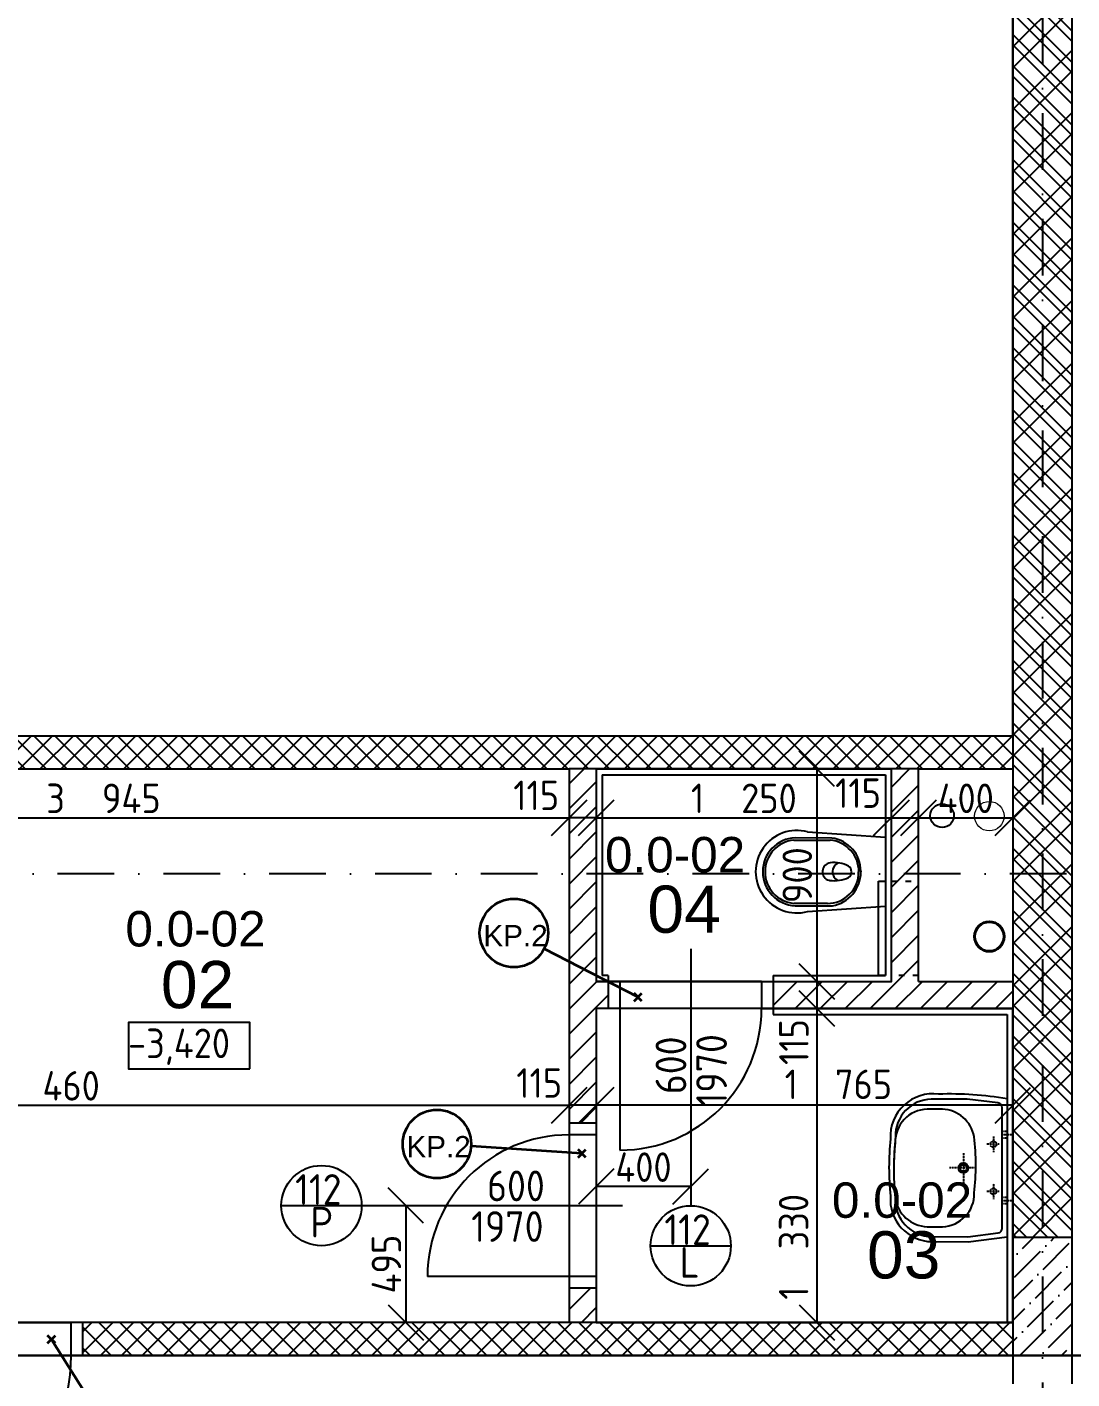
# Model space of a CAD drawing. Extents: x 4511820 to 5180432, y -1526536 to -944957.
# Drawn here: x 5002975 to 5007401, y -1427107 to -1421380 of the extents above; entities that cross this region are included whole.
import ezdxf

# ---------------------------------------------------------------- set-up
doc = ezdxf.new("R2010")
doc.units = 0
doc.header["$MEASUREMENT"] = 0
for name, pattern in [('ACAD_ISO03W100', [30, 12, -18]), ('ACAD_ISO12W100', [22, 12, -3, 0.5, -3, 0.5, -3]), ('BODKOCIARKOVANA_3', [5.6, 3, -1.3, 0, -1.3]), ('DASHED', [0.75, 0.5, -0.25])]:
    doc.linetypes.add(name, pattern=pattern)
doc.layers.get('0').update_dxf_attribs({"linetype": 'CONTINUOUS'})
doc.layers.get('Defpoints').update_dxf_attribs({"color": 61, "linetype": 'CONTINUOUS'})
for name, color, linetype in [('DVERE', 45, 'CONTINUOUS'), ('KÓTY', 4, 'CONTINUOUS'), ('MÚRY', 1, 'CONTINUOUS'), ('osi', 253, 'CONTINUOUS'), ('Plochy', 41, 'CONTINUOUS'), ('POPIS', 7, 'CONTINUOUS'), ('TENKÁ', 7, 'CONTINUOUS'), ('tzb', 153, 'CONTINUOUS'), ('ZARIADOVACIE', 144, 'CONTINUOUS'), ('zz-vetr', 52, 'CONTINUOUS'), ('ŠRAFY', 82, 'CONTINUOUS')]:
    doc.layers.add(name, color=color, linetype=linetype)
for name, color, linetype, lineweight in [('preklady', 74, 'CONTINUOUS', 35), ('zz-kanal-daždová', 136, 'CONTINUOUS', 40), ('zz-kanal-splaskova', 37, 'CONTINUOUS', 18)]:
    doc.layers.add(name, color=color, linetype=linetype, lineweight=lineweight)
doc.styles.add('ARIAL', font='arial.ttf')
doc.styles.add('STYLE1', font='isocp.shx')
doc.dimstyles.new('STANDARD-50', dxfattribs={"dimtxt": 125, "dimasz": 150, "dimexe": 10, "dimexo": 200, "dimgap": 20, "dimtad": 1, "dimdsep": 46, "dimlunit": 6, "dimtxsty": 'STYLE1', "dimblk1": 'OBLIQUE', "dimblk2": 'OBLIQUE', "dimsah": 1, "dimcen": 2.5, "dimse1": 1, "dimse2": 1, "dimadec": 0, "dimazin": 0, "dimtfac": 1, "dimtmove": 1, "dimatfit": 3, "dimldrblk": 'OBLIQUE', "dimfxl": 1, "dimtolj": 1, "dimtzin": 0, "dimarcsym": 0})
pattern_1 = [(45, (584112, 0), (-44.1941738, 44.1941738), []), (135, (584112, 0), (-44.1941738, -44.1941738), [])]
pattern_2 = [(45, (6643972.85, 6607032.53), (-53.0330086, 53.0330086), [])]

# ---------------------------------------------------------------- blocks, each defined once
blk = doc.blocks.new('_OBLIQUE')
at = {"color": 0, "linetype": 'ByBlock'}
blk.add_line((-0.5, -0.5), (0.5, 0.5), dxfattribs=at)
blk = doc.blocks.new('*D13559')
at = {"layer": 'Defpoints', "color": 0}
for p in [(4980571, -1425038), (5007401, -1433058), (4980571, -1434827.7)]:
    blk.add_point(p, dxfattribs=at)
at = {"layer": 'KÓTY', "color": 0, "lineweight": -2}
blk.add_line((5007401, -1434827.7), (4980571, -1434827.7), dxfattribs=at)
at = {"layer": 'KÓTY', "color": 0, "linetype": 'ByBlock', "lineweight": -2, "xscale": 150, "yscale": 150, "zscale": 150, "rotation": 180}
blk.add_blockref('_OBLIQUE', (4980571, -1434827.7), dxfattribs=at)
at = {"layer": 'KÓTY', "color": 0, "linetype": 'ByBlock', "lineweight": -2, "xscale": 150, "yscale": 150, "zscale": 150}
blk.add_blockref('_OBLIQUE', (5007401, -1434827.7), dxfattribs=at)
at = {"layer": 'KÓTY', "color": 0, "insert": (4993986, -1434745.2), "char_height": 125, "attachment_point": 5, "style": 'STYLE1'}
blk.add_mtext('\\A1;26ﾠ830', dxfattribs=at)
blk = doc.blocks.new('*D21851')
at = {"layer": 'Defpoints', "color": 0}
for p in [(5004391.8, -1426373), (5004391.8, -1426868), (5004579.5, -1426868)]:
    blk.add_point(p, dxfattribs=at)
at = {"layer": 'KÓTY', "color": 0, "lineweight": -2}
blk.add_line((5004579.5, -1426373), (5004579.5, -1426868), dxfattribs=at)
at = {"layer": 'KÓTY', "color": 0, "linetype": 'ByBlock', "lineweight": -2, "xscale": 150, "yscale": 150, "zscale": 150}
for p, rotation in [((5004579.5, -1426373), 90), ((5004579.5, -1426868), 270)]:
    blk.add_blockref('_OBLIQUE', p, dxfattribs=dict(at, rotation=rotation))
at = {"layer": 'KÓTY', "color": 0, "insert": (5004497, -1426620.5), "char_height": 125, "attachment_point": 5, "rotation": 90, "style": 'STYLE1'}
blk.add_mtext('\\A1;495', dxfattribs=at)
blk = doc.blocks.new('*D21852')
at = {"layer": 'Defpoints', "color": 0}
for p in [(5005386, -1424523), (5006636, -1424523), (5006636, -1424730)]:
    blk.add_point(p, dxfattribs=at)
at = {"layer": 'KÓTY', "color": 0, "lineweight": -2}
blk.add_line((5005386, -1424730), (5006636, -1424730), dxfattribs=at)
at = {"layer": 'KÓTY', "color": 0, "linetype": 'ByBlock', "lineweight": -2, "xscale": 150, "yscale": 150, "zscale": 150, "rotation": 180}
blk.add_blockref('_OBLIQUE', (5005386, -1424730), dxfattribs=at)
at = {"layer": 'KÓTY', "color": 0, "linetype": 'ByBlock', "lineweight": -2, "xscale": 150, "yscale": 150, "zscale": 150}
blk.add_blockref('_OBLIQUE', (5006636, -1424730), dxfattribs=at)
at = {"layer": 'KÓTY', "color": 0, "insert": (5006011, -1424647.5), "char_height": 125, "attachment_point": 5, "style": 'STYLE1'}
blk.add_mtext('\\A1;1ﾠ250', dxfattribs=at)
blk = doc.blocks.new('*D21853')
at = {"layer": 'Defpoints', "color": 0}
for p in [(5005386, -1426156.5), (5005386, -1426292.5), (5005786, -1426373.5)]:
    blk.add_point(p, dxfattribs=at)
at = {"layer": 'KÓTY', "color": 0, "lineweight": -2}
blk.add_line((5005786, -1426292.5), (5005386, -1426292.5), dxfattribs=at)
at = {"layer": 'KÓTY', "color": 0, "linetype": 'ByBlock', "lineweight": -2, "xscale": 150, "yscale": 150, "zscale": 150, "rotation": 180}
blk.add_blockref('_OBLIQUE', (5005386, -1426292.5), dxfattribs=at)
at = {"layer": 'KÓTY', "color": 0, "linetype": 'ByBlock', "lineweight": -2, "xscale": 150, "yscale": 150, "zscale": 150}
blk.add_blockref('_OBLIQUE', (5005786, -1426292.5), dxfattribs=at)
at = {"layer": 'KÓTY', "color": 0, "insert": (5005586, -1426210), "char_height": 125, "attachment_point": 5, "style": 'STYLE1'}
blk.add_mtext('\\A1;400', dxfattribs=at)
blk = doc.blocks.new('*D21854')
at = {"layer": 'Defpoints', "color": 0}
for p in [(5006636, -1424523), (5006751, -1424523), (5006751, -1424730)]:
    blk.add_point(p, dxfattribs=at)
at = {"layer": 'KÓTY', "color": 0, "lineweight": -2}
blk.add_line((5006636, -1424730), (5006751, -1424730), dxfattribs=at)
at = {"layer": 'KÓTY', "color": 0, "linetype": 'ByBlock', "lineweight": -2, "xscale": 150, "yscale": 150, "zscale": 150, "rotation": 180}
blk.add_blockref('_OBLIQUE', (5006636, -1424730), dxfattribs=at)
at = {"layer": 'KÓTY', "color": 0, "linetype": 'ByBlock', "lineweight": -2, "xscale": 150, "yscale": 150, "zscale": 150}
blk.add_blockref('_OBLIQUE', (5006751, -1424730), dxfattribs=at)
at = {"layer": 'KÓTY', "color": 0, "insert": (5006495, -1424625.5), "char_height": 125, "attachment_point": 5, "style": 'STYLE1'}
blk.add_mtext('\\A1;115', dxfattribs=at)
blk = doc.blocks.new('*D21855')
at = {"layer": 'Defpoints', "color": 0}
for p in [(5006751, -1424523), (5007151, -1424523), (5007151, -1424730)]:
    blk.add_point(p, dxfattribs=at)
at = {"layer": 'KÓTY', "color": 0, "lineweight": -2}
blk.add_line((5006751, -1424730), (5007151, -1424730), dxfattribs=at)
at = {"layer": 'KÓTY', "color": 0, "linetype": 'ByBlock', "lineweight": -2, "xscale": 150, "yscale": 150, "zscale": 150, "rotation": 180}
blk.add_blockref('_OBLIQUE', (5006751, -1424730), dxfattribs=at)
at = {"layer": 'KÓTY', "color": 0, "linetype": 'ByBlock', "lineweight": -2, "xscale": 150, "yscale": 150, "zscale": 150}
blk.add_blockref('_OBLIQUE', (5007151, -1424730), dxfattribs=at)
at = {"layer": 'KÓTY', "color": 0, "insert": (5006951, -1424647.5), "char_height": 125, "attachment_point": 5, "style": 'STYLE1'}
blk.add_mtext('\\A1;400', dxfattribs=at)
blk = doc.blocks.new('*D21856')
at = {"layer": 'Defpoints', "color": 0}
for p in [(5006636, -1424523), (5006320, -1425423), (5006636, -1425423)]:
    blk.add_point(p, dxfattribs=at)
at = {"layer": 'KÓTY', "color": 0, "lineweight": -2}
blk.add_line((5006320, -1424523), (5006320, -1425423), dxfattribs=at)
at = {"layer": 'KÓTY', "color": 0, "linetype": 'ByBlock', "lineweight": -2, "xscale": 150, "yscale": 150, "zscale": 150}
for p, rotation in [((5006320, -1424523), 90), ((5006320, -1425423), 270)]:
    blk.add_blockref('_OBLIQUE', p, dxfattribs=dict(at, rotation=rotation))
at = {"layer": 'KÓTY', "color": 0, "insert": (5006237.5, -1424973), "char_height": 125, "attachment_point": 5, "rotation": 90, "style": 'STYLE1'}
blk.add_mtext('\\A1;900', dxfattribs=at)
blk = doc.blocks.new('*D21857')
at = {"layer": 'Defpoints', "color": 0}
for p in [(5006636, -1425423), (5006320, -1425538), (5006636, -1425538)]:
    blk.add_point(p, dxfattribs=at)
at = {"layer": 'KÓTY', "color": 0, "lineweight": -2}
blk.add_line((5006320, -1425423), (5006320, -1425538), dxfattribs=at)
at = {"layer": 'KÓTY', "color": 0, "linetype": 'ByBlock', "lineweight": -2, "xscale": 150, "yscale": 150, "zscale": 150}
for p, rotation in [((5006320, -1425423), 90), ((5006320, -1425538), 270)]:
    blk.add_blockref('_OBLIQUE', p, dxfattribs=dict(at, rotation=rotation))
at = {"layer": 'KÓTY', "color": 0, "insert": (5006223, -1425680), "char_height": 125, "attachment_point": 5, "rotation": 90, "style": 'STYLE1'}
blk.add_mtext('\\A1;115', dxfattribs=at)
blk = doc.blocks.new('*D21858')
at = {"layer": 'Defpoints', "color": 0}
for p in [(5006320, -1425538), (5006320, -1426868), (5006320, -1426868)]:
    blk.add_point(p, dxfattribs=at)
at = {"layer": 'KÓTY', "color": 0, "lineweight": -2}
blk.add_line((5006320, -1425538), (5006320, -1426868), dxfattribs=at)
at = {"layer": 'KÓTY', "color": 0, "linetype": 'ByBlock', "lineweight": -2, "xscale": 150, "yscale": 150, "zscale": 150}
for p, rotation in [((5006320, -1425538), 90), ((5006320, -1426868), 270)]:
    blk.add_blockref('_OBLIQUE', p, dxfattribs=dict(at, rotation=rotation))
at = {"layer": 'KÓTY', "color": 0, "insert": (5006222, -1426547.5), "char_height": 125, "attachment_point": 5, "rotation": 90, "style": 'STYLE1'}
blk.add_mtext('\\A1;1ﾠ330', dxfattribs=at)
blk = doc.blocks.new('*D21868')
at = {"layer": 'Defpoints', "color": 0}
for p in [(5005271, -1424523), (5005386, -1424523), (5005271, -1424730)]:
    blk.add_point(p, dxfattribs=at)
at = {"layer": 'KÓTY', "color": 0, "lineweight": -2}
blk.add_line((5005386, -1424730), (5005271, -1424730), dxfattribs=at)
at = {"layer": 'KÓTY', "color": 0, "linetype": 'ByBlock', "lineweight": -2, "xscale": 150, "yscale": 150, "zscale": 150, "rotation": 180}
blk.add_blockref('_OBLIQUE', (5005271, -1424730), dxfattribs=at)
at = {"layer": 'KÓTY', "color": 0, "linetype": 'ByBlock', "lineweight": -2, "xscale": 150, "yscale": 150, "zscale": 150}
blk.add_blockref('_OBLIQUE', (5005386, -1424730), dxfattribs=at)
at = {"layer": 'KÓTY', "color": 0, "insert": (5005131.5, -1424635), "char_height": 125, "attachment_point": 5, "style": 'STYLE1'}
blk.add_mtext('\\A1;115', dxfattribs=at)
blk = doc.blocks.new('*D21869')
at = {"layer": 'Defpoints', "color": 0}
for p in [(5001326, -1424523), (5005271, -1424523), (5005271, -1424730)]:
    blk.add_point(p, dxfattribs=at)
at = {"layer": 'KÓTY', "color": 0, "lineweight": -2}
blk.add_line((5001326, -1424730), (5005271, -1424730), dxfattribs=at)
at = {"layer": 'KÓTY', "color": 0, "linetype": 'ByBlock', "lineweight": -2, "xscale": 150, "yscale": 150, "zscale": 150, "rotation": 180}
blk.add_blockref('_OBLIQUE', (5001326, -1424730), dxfattribs=at)
at = {"layer": 'KÓTY', "color": 0, "linetype": 'ByBlock', "lineweight": -2, "xscale": 150, "yscale": 150, "zscale": 150}
blk.add_blockref('_OBLIQUE', (5005271, -1424730), dxfattribs=at)
at = {"layer": 'KÓTY', "color": 0, "insert": (5003298.5, -1424647.5), "char_height": 125, "attachment_point": 5, "style": 'STYLE1'}
blk.add_mtext('\\A1;3ﾠ945', dxfattribs=at)
blk = doc.blocks.new('*D42726')
at = {"layer": 'Defpoints', "color": 0}
for p in [(5000811, -1425393), (5005271, -1425393), (5005271, -1425948)]:
    blk.add_point(p, dxfattribs=at)
at = {"layer": 'KÓTY', "color": 0, "lineweight": -2}
blk.add_line((5000811, -1425948), (5005271, -1425948), dxfattribs=at)
at = {"layer": 'KÓTY', "color": 0, "linetype": 'ByBlock', "lineweight": -2, "xscale": 150, "yscale": 150, "zscale": 150, "rotation": 180}
blk.add_blockref('_OBLIQUE', (5000811, -1425948), dxfattribs=at)
at = {"layer": 'KÓTY', "color": 0, "linetype": 'ByBlock', "lineweight": -2, "xscale": 150, "yscale": 150, "zscale": 150}
blk.add_blockref('_OBLIQUE', (5005271, -1425948), dxfattribs=at)
at = {"layer": 'KÓTY', "color": 0, "insert": (5003041, -1425865.5), "char_height": 125, "attachment_point": 5, "style": 'STYLE1'}
blk.add_mtext('\\A1;4ﾠ460', dxfattribs=at)
blk = doc.blocks.new('*D42727')
at = {"layer": 'Defpoints', "color": 0}
for p in [(5005386, -1425538), (5007151, -1425538), (5005386, -1425948)]:
    blk.add_point(p, dxfattribs=at)
at = {"layer": 'KÓTY', "color": 0, "lineweight": -2}
blk.add_line((5007151, -1425948), (5005386, -1425948), dxfattribs=at)
at = {"layer": 'KÓTY', "color": 0, "linetype": 'ByBlock', "lineweight": -2, "xscale": 150, "yscale": 150, "zscale": 150, "rotation": 180}
blk.add_blockref('_OBLIQUE', (5005386, -1425948), dxfattribs=at)
at = {"layer": 'KÓTY', "color": 0, "linetype": 'ByBlock', "lineweight": -2, "xscale": 150, "yscale": 150, "zscale": 150}
blk.add_blockref('_OBLIQUE', (5007151, -1425948), dxfattribs=at)
at = {"layer": 'KÓTY', "color": 0, "insert": (5006411.5, -1425859), "char_height": 125, "attachment_point": 5, "style": 'STYLE1'}
blk.add_mtext('\\A1;1ﾠ765', dxfattribs=at)
blk = doc.blocks.new('*D42728')
at = {"layer": 'Defpoints', "color": 0}
for p in [(5005271, -1425948), (5005271, -1425948), (5005386, -1425948)]:
    blk.add_point(p, dxfattribs=at)
at = {"layer": 'KÓTY', "color": 0, "lineweight": -2}
blk.add_line((5005386, -1425948), (5005271, -1425948), dxfattribs=at)
at = {"layer": 'KÓTY', "color": 0, "linetype": 'ByBlock', "lineweight": -2, "xscale": 150, "yscale": 150, "zscale": 150, "rotation": 180}
blk.add_blockref('_OBLIQUE', (5005271, -1425948), dxfattribs=at)
at = {"layer": 'KÓTY', "color": 0, "linetype": 'ByBlock', "lineweight": -2, "xscale": 150, "yscale": 150, "zscale": 150}
blk.add_blockref('_OBLIQUE', (5005386, -1425948), dxfattribs=at)
at = {"layer": 'KÓTY', "color": 0, "insert": (5005144.5, -1425853.5), "char_height": 125, "attachment_point": 5, "style": 'STYLE1'}
blk.add_mtext('\\A1;115', dxfattribs=at)

msp = doc.modelspace()

# ---------------------------------------------------------------- hatches: boundary and pattern name
at = {"layer": 'ŠRAFY'}
h = msp.add_hatch(dxfattribs=at)
h.set_pattern_fill('ANSI32', color=256, scale=250, angle=90)
h.set_pattern_definition([(135, (-10432.71, -87677), (-66.2912607, -66.2912607), []), (135, (-10432.71, -87632.81), (-66.2912607, -66.2912607), [])])
h.paths.add_polyline_path([(5007401, -1425308.048), (5007401, -1424523.048), (5007401, -1424383.048), (5007401, -1418508.048), (5007151, -1418508.048), (5007151, -1426508.048), (5007401, -1426508.048), (5007401, -1425423.048)])
h.paths.add_polyline_path([(5006982.951, -1419509), (5007183.049, -1419509), (5007183.049, -1419759), (5006982.951, -1419759)], flags=9)
h = msp.add_hatch(dxfattribs=at)
h.set_pattern_fill('ANSI32', color=256, scale=500)
h.set_pattern_definition([(45, (584112, 0), (-132.5825215, 132.5825215), []), (45, (584200.39, 0), (-132.5825215, 132.5825215), [])])
h.paths.add_polyline_path([(5007151, -1418508.048), (5007151, -1424383.048), (5007151, -1424523.048), (5007151, -1425423.048), (5007151, -1425538.048), (5007151, -1426508.048), (5007401, -1426508.048), (5007401, -1418508.048)])
h = msp.add_hatch(dxfattribs=at)
h.set_pattern_fill('ANSI37', color=256, scale=500)
h.set_pattern_definition(pattern_1)
h.paths.add_polyline_path([(5005386, -1424523.048), (5006636, -1424523.048), (5006751, -1424523.048), (5007151, -1424523.048), (5007151, -1424383.048), (5000811, -1424383.048), (5000811, -1424523.048), (5001211, -1424523.048), (5001326, -1424523.048), (5005271, -1424523.048)])
at = {"layer": 'ŠRAFY', "ltscale": 0.25}
h = msp.add_hatch(dxfattribs=at)
h.set_pattern_fill('ANSI31', color=256, scale=600, angle=360, style=0)
h.set_pattern_definition(pattern_2)
h.paths.add_polyline_path([(5005436, -1425538.048), (5005436, -1425423.048), (5005386, -1425423.048), (5005386, -1424523.048), (5005271, -1424523.048), (5005271, -1426023.048), (5005386, -1426023.048), (5005386, -1425538.048)])
h = msp.add_hatch(dxfattribs=at)
h.set_pattern_fill('ANSI31', color=256, scale=600, angle=360, style=0)
h.set_pattern_definition(pattern_2)
h.paths.add_polyline_path([(5006136, -1425538.048), (5007151, -1425538.048), (5007151, -1425423.048), (5006751, -1425423.048), (5006751, -1424523.048), (5006636, -1424523.048), (5006636, -1425423.048), (5006136, -1425423.048)])
at = {"layer": 'ŠRAFY'}
h = msp.add_hatch(dxfattribs=at)
h.set_pattern_fill('ANSI36', color=256, scale=500)
h.set_pattern_definition([(45, (577222, 0), (33.1456304, 121.533978), [156.25, -31.25, 0, -31.25])])
h.paths.add_polyline_path([(5007151, -1427008.048), (5007291, -1427008.048), (5007401, -1427008.048), (5007401, -1426508.048), (5007151, -1426508.048)])
at = {"layer": 'ŠRAFY', "ltscale": 0.25}
h = msp.add_hatch(dxfattribs=at)
h.set_pattern_fill('ANSI31', color=256, scale=600, angle=360, style=0)
h.set_pattern_definition(pattern_2)
h.paths.add_polyline_path([(5005271, -1426868.048), (5005386, -1426868.048), (5005386, -1426723.048), (5005271, -1426723.048)])
at = {"layer": 'ŠRAFY'}
h = msp.add_hatch(dxfattribs=at)
h.set_pattern_fill('ANSI37', color=256, scale=500)
h.set_pattern_definition(pattern_1)
h.paths.add_polyline_path([(5003211, -1427008.048), (5007151, -1427008.048), (5007151, -1426868.048), (5005386, -1426868.048), (5005271, -1426868.048), (5003211, -1426868.048)])

# ---------------------------------------------------------------- linework, layer by layer
at = {"layer": 'DVERE', "ltscale": 0.25}
for p, q in [((5005786, -1425285.548), (5005786, -1426373.5)), ((5006086, -1425423.048), (5005486, -1425423.048)), ((5006086, -1425538.048), (5005486, -1425538.048)), ((5005486, -1425538.048), (5005486, -1426138.048)), ((5005271, -1426073.048), (5005271, -1426673.048)), ((5005386, -1426073.048), (5005386, -1426673.048)), ((5004051.844, -1426373.048), (5004391.844, -1426373.048)), ((5004391.844, -1426373.048), (5005496.5, -1426373.048)), ((5005616, -1426543.5), (5005956, -1426543.5)), ((5005271, -1426673.048), (5004671, -1426673.048))]:
    msp.add_line(p, q, dxfattribs=at)
at = {"layer": 'DVERE'}
for p, q in [((5002361, -1426868.048), (5003161, -1426868.048)), ((5003161, -1427008.048), (5002361, -1427008.048))]:
    msp.add_line(p, q, dxfattribs=at)
at = {"layer": 'DVERE', "ltscale": 0.25}
for centre in [(5004221.844, -1426373.048), (5005786, -1426543.5)]:
    msp.add_circle(centre, 170, dxfattribs=at)
for centre, start, end in [((5005486, -1425538.048), 270, 0), ((5005271, -1426673.048), 90, 180)]:
    msp.add_arc(centre, 600, start, end, dxfattribs=at)
at = {"layer": 'DVERE'}
msp.add_arc((5002361, -1427008.048), 800, 270, 0, dxfattribs=at)
at = {"layer": 'MÚRY'}
for p, q in [((5007151, -1418508.048), (5007151, -1424383.048)), ((5000811, -1424383.048), (5007151, -1424383.048)), ((5001326, -1424523.048), (5005271, -1424523.048)), ((5005271, -1424523.048), (5005271, -1426073.048)), ((5005386, -1424523.048), (5006636, -1424523.048)), ((5005386, -1424523.048), (5005386, -1425423.048)), ((5006636, -1425423.048), (5006636, -1424523.048)), ((5006751, -1424523.048), (5007151, -1424523.048)), ((5006751, -1425423.048), (5006751, -1424523.048)), ((5005386, -1425538.048), (5005386, -1426073.048)), ((5007151, -1425538.048), (5007151, -1426868.048)), ((5005271, -1426673.048), (5005271, -1426868.048)), ((5005386, -1426673.048), (5005386, -1426868.048)), ((5005271, -1426868.048), (5003161, -1426868.048)), ((5003161, -1427008.048), (5003161, -1426868.048)), ((5007151, -1426868.048), (5005386, -1426868.048)), ((5007701, -1427008.048), (5003161, -1427008.048))]:
    msp.add_line(p, q, dxfattribs=at)
at = {"layer": 'MÚRY', "ltscale": 0.25}
for p, q in [((5005386, -1424523.048), (5006636, -1424523.048)), ((5006751, -1424523.048), (5007151, -1424523.048)), ((5007151, -1424523.048), (5007151, -1425423.048)), ((5005486, -1425423.048), (5005386, -1425423.048)), ((5005486, -1425423.048), (5005486, -1425538.048)), ((5006086, -1425423.048), (5006636, -1425423.048)), ((5006086, -1425423.048), (5006086, -1425538.048)), ((5006751, -1425423.048), (5007151, -1425423.048)), ((5005486, -1425538.048), (5005386, -1425538.048)), ((5006086, -1425538.048), (5007151, -1425538.048)), ((5005386, -1426073.048), (5005271, -1426073.048)), ((5005386, -1426673.048), (5005271, -1426673.048))]:
    msp.add_line(p, q, dxfattribs=at)
at = {"layer": 'osi', "linetype": 'BODKOCIARKOVANA_3', "ltscale": 80}
for p, q in [((5007276, -1396650.857), (5007276, -1434168.048)), ((5041881, -1424968.048), (4978211, -1424968.048))]:
    msp.add_line(p, q, dxfattribs=at)
at = {"layer": 'Plochy'}
for points in [[(5007151, -1418508.048), (5000811, -1418508.048), (5000811, -1424383.048), (5007151, -1424383.048)], [(5000811, -1426868.048), (5000811, -1425383.048), (5001326, -1425383.048), (5001326, -1424523.048), (5005271, -1424523.048), (5005271, -1426868.048)], [(5000811, -1431428.048), (5000811, -1427008.048), (5007701, -1427008.048), (5007701, -1425423.048), (5008216, -1425423.048), (5008216, -1424523.048), (5013741, -1424523.048), (5013741, -1425383.048), (5014041, -1425383.048), (5014041, -1431428.048)], [(5006636, -1424523.048), (5005386, -1424523.048), (5005386, -1425423.048), (5006636, -1425423.048)], [(5007151, -1425538.048), (5005386, -1425538.048), (5005386, -1426868.048), (5007151, -1426868.048)]]:
    msp.add_lwpolyline(points, close=True, dxfattribs=at)
at = {"layer": 'preklady'}
for p, q in [((5005563, -1425490), (5005165.798, -1425284.603)), ((5005546.383, -1425506.617), (5005579.617, -1425473.383)), ((5005579.618, -1425506.618), (5005546.384, -1425473.384)), ((5005325.5, -1426152), (5004855.694, -1426121.419)), ((5005308.883, -1426168.617), (5005342.117, -1426135.383)), ((5005342.118, -1426168.618), (5005308.884, -1426135.384)), ((5003061.382, -1426956.116), (5003094.616, -1426922.882)), ((5003094.617, -1426956.117), (5003061.383, -1426922.883)), ((5003078, -1426939.5), (5003285.645, -1427268.714))]:
    msp.add_line(p, q, dxfattribs=at)
at = {"layer": 'preklady', "ltscale": 0.25}
for centre in [(5005037, -1425218), (5004711, -1426112)]:
    msp.add_circle(centre, 145, dxfattribs=at)
at = {"layer": 'TENKÁ'}
for p, q in [((5007401, -1418508.048), (5007401, -1427028.048)), ((5007151, -1424383.048), (5007151, -1424523.048)), ((5005386, -1424523.048), (5005271, -1424523.048)), ((5006751, -1424523.048), (5006636, -1424523.048)), ((5007151, -1425423.048), (5007151, -1425538.048)), ((5007401, -1426508.048), (5007151, -1426508.048)), ((5003211, -1427008.048), (5003211, -1426868.048)), ((5005386, -1426868.048), (5005271, -1426868.048)), ((5007151, -1426868.048), (5007151, -1427008.048))]:
    msp.add_line(p, q, dxfattribs=at)
at = {"layer": 'TENKÁ', "ltscale": 0.25}
for p, q in [((5005411, -1424548.048), (5006611, -1424548.048)), ((5005411, -1424548.048), (5005411, -1425398.048)), ((5006611, -1424548.048), (5006611, -1425398.048)), ((5005436, -1425398.048), (5005411, -1425398.048)), ((5005436, -1425398.048), (5005436, -1425538.048)), ((5006136, -1425398.048), (5006611, -1425398.048)), ((5006136, -1425398.048), (5006136, -1425563.048)), ((5006136, -1425563.048), (5007126, -1425563.048)), ((5007126, -1425563.048), (5007126, -1426868.048)), ((5005386, -1426023.048), (5005271, -1426023.048)), ((5005386, -1426723.048), (5005271, -1426723.048))]:
    msp.add_line(p, q, dxfattribs=at)
at = {"layer": 'TENKÁ', "linetype": 'ACAD_ISO12W100', "ltscale": 10}
for p, q in [((5007151, -1427008.048), (5007151, -1431428.048)), ((5007401, -1427008.048), (5007401, -1431428.048))]:
    msp.add_line(p, q, dxfattribs=at)
at = {"layer": 'TENKÁ', "ltscale": 0.25}
msp.add_lwpolyline([(5003918.5, -1425794), (5003918.5, -1425597.75), (5003403.868, -1425597.75), (5003403.868, -1425794)], close=True, dxfattribs=at)
at = {"layer": 'tzb'}
for p, q in [((5006581, -1425398.048), (5006581, -1424998.048)), ((5006581, -1424998.048), (5006611, -1424998.048)), ((5006611, -1425398.048), (5006581, -1425398.048))]:
    msp.add_line(p, q, dxfattribs=at)
at = {"layer": 'tzb', "linetype": 'ACAD_ISO03W100', "ltscale": 2}
for p, q in [((5006636, -1424998.048), (5006751, -1424998.048)), ((5006751, -1425398.048), (5006636, -1425398.048))]:
    msp.add_line(p, q, dxfattribs=at)
at = {"layer": 'ZARIADOVACIE'}
for p, q in [((5006281.002, -1424789.487), (5006611, -1424812.563)), ((5006222.536, -1424824.654), (5006377.197, -1424824.654)), ((5006383.866, -1424815.756), (5006228.71, -1424814.63)), ((5006365.358, -1425092.664), (5006222.536, -1425092.664)), ((5006228.71, -1425102.518), (5006386.119, -1425102.518)), ((5006281.001, -1425127.114), (5006611, -1425104.038))]:
    msp.add_line(p, q, dxfattribs=at)
at = {"layer": 'ZARIADOVACIE', "linetype": 'Continuous'}
for p, q in [((5006498.032, -1424958.3), (5006497.21, -1424959.197)), ((5006506.12, -1424956.602), (5006506.684, -1424959.419)), ((5006372.002, -1424994.865), (5006375.712, -1424995.027)), ((5006956.909, -1425921.595), (5006805.128, -1425922.174)), ((5007087.614, -1425937.504), (5006956.909, -1425921.595)), ((5006851.964, -1425964.302), (5006787.326, -1425964.302)), ((5007105.6, -1426467.898), (5007105.6, -1425958.198)), ((5006787.326, -1426462.166), (5006851.964, -1426462.167)), ((5006806.438, -1426504.289), (5006959.705, -1426504.866)), ((5006807.494, -1426525.55), (5006960.957, -1426525.708)), ((5006959.705, -1426504.866), (5007087.722, -1426488.579)), ((5006960.957, -1426525.708), (5007126, -1426504.71))]:
    msp.add_line(p, q, dxfattribs=at)
at = {"layer": 'ZARIADOVACIE', "linetype": 'DASHED'}
for p, q in [((5007125.767, -1426059.328), (5007101.119, -1426059.328)), ((5007092.904, -1426113.277), (5007040.87, -1426113.277)), ((5007068.256, -1426080.413), (5007068.256, -1426146.14)), ((5007149.045, -1426073.567), (5007101.119, -1426073.567)), ((5007125.767, -1426086.714), (5007106.446, -1426086.714)), ((5006941.262, -1426150.248), (5006941.262, -1426281.702)), ((5006991.927, -1426213.237), (5006882.382, -1426213.237)), ((5007068.256, -1426280.1), (5007068.256, -1426345.827)), ((5007092.904, -1426312.964), (5007040.87, -1426312.964)), ((5007125.767, -1426338.724), (5007101.119, -1426338.724)), ((5007149.045, -1426352.964), (5007101.119, -1426352.964)), ((5007125.767, -1426366.11), (5007106.446, -1426366.11))]:
    msp.add_line(p, q, dxfattribs=at)
for centre in [(5007068.257, -1426112.963), (5007068.257, -1426312.65)]:
    msp.add_circle(centre, 12.931, dxfattribs=at)
at = {"layer": 'ZARIADOVACIE', "linetype": 'Continuous'}
for centre, radius in [((5006940.995, -1426212.964), 20.877), ((5006941.262, -1426213.237), 14.781)]:
    msp.add_circle(centre, radius, dxfattribs=at)
for centre, radius, start, end in [((5006235.768, -1424958.301), 174.768, 74.999903, 284.999834), ((5006235.084, -1424958.574), 144.085, 92.535471, 267.464529), ((5006235.644, -1424958.659), 134.645, 95.586614, 264.413386), ((5006364.735, -1424957.37), 133.3, 359.600093, 84.635422), ((5006365.42, -1424955.249), 140.707, 359.449007, 82.467037), ((5006381.688, -1424958.3), 37.825, 96.725682, 255.163801), ((5006393.083, -1425054.074), 134.275, 62.591351, 96.76835), ((5006427.403, -1424958.869), 41.261, 113.590956, 243.232972), ((5006365.337, -1424960.781), 131.883, 270.009129, 0.688221), ((5006361.856, -1424959.737), 144.828, 279.644186, 0.125906), ((5006437.292, -1424958.796), 29.701, 305.733795, 53.655963), ((5006395.092, -1424858.187), 138.205, 261.939221, 295.522023), ((5006812.759, -1426080.343), 181.025, 82.546845, 183.027082), ((5006808.204, -1426077.019), 154.876, 91.138056, 181.56562), ((5006886.504, -1427258.725), 1358.808, 79.848357, 92.119912), ((5007084.954, -1425957.98), 20.647, 359.392588, 82.599226), ((5006791.333, -1426103.382), 139.138, 91.650334, 181.480761), ((5006846.388, -1426106.654), 142.462, 10.262881, 87.756949), ((5007827.99, -1426209.918), 1202.01, 174.269698, 185.849519), ((5007691.334, -1426217.62), 1044.966, 173.922072, 186.644692), ((5007956.788, -1426216.652), 1310.416, 174.069218, 185.424981), ((5005951.694, -1426202.458), 1041.948, 353.550881, 6.678996), ((5006810.009, -1426347.185), 178.383, 175.253008, 269.192152), ((5006809.127, -1426347.282), 157.03, 177.539881, 269.018567), ((5006791.164, -1426323.64), 138.579, 186.170284, 268.413195), ((5006847.957, -1426323.086), 139.138, 271.650334, 1.480761), ((5007084.953, -1426468.116), 20.649, 277.706886, 0.606107)]:
    msp.add_arc(centre, radius, start, end, dxfattribs=at)
at = {"layer": 'zz-kanal-daždová'}
msp.add_circle((5007051, -1425233.048), 62.5, dxfattribs=at)
at = {"layer": 'zz-kanal-splaskova'}
msp.add_circle((5007051, -1424723.048), 62.5, dxfattribs=at)
at = {"layer": 'zz-vetr'}
msp.add_circle((5006851, -1424721.041), 50, dxfattribs=at)

# ---------------------------------------------------------------- texts
at = {"layer": 'DVERE', "ltscale": 0.25, "style": 'STYLE1'}
for s, p in [('112', (5004110.314, -1426369.548)), ('P', (5004175.314, -1426508.185)), ('112', (5005674.47, -1426540)), ('L', (5005739.47, -1426678.637))]:
    msp.add_text(s, height=130, dxfattribs=at).set_placement(p)
at = {"layer": 'POPIS', "lineweight": 40, "ltscale": 0.25, "style": 'ARIAL'}
for s, height, p in [('0.0-02', 150, (5005422.769, -1424961.175)), ('04', 200, (5005602.639, -1425217.062)), ('0.0-02', 150, (5003391.269, -1425275.175)), ('02', 200, (5003541.769, -1425536.579)), ('0.0-02', 150, (5006384.269, -1426424.675)), ('03', 200, (5006532.769, -1426681.627))]:
    msp.add_text(s, height=height, dxfattribs=at).set_placement(p)
at = {"layer": 'preklady', "linetype": 'Continuous', "lineweight": 20, "style": 'ARIAL'}
for p in [(5004907.736, -1425274.257), (5004581.736, -1426168.257)]:
    msp.add_text('KP.2', height=90, dxfattribs=at).set_placement(p)
at = {"layer": 'TENKÁ', "ltscale": 0.25, "style": 'STYLE1'}
msp.add_text('-3,420', height=125, dxfattribs=at).set_placement((5003402.757, -1425747.951))
at = {"layer": 'TENKÁ', "linetype": 'Continuous', "style": 'STYLE1'}
for s, p in [('600', (5005767.417, -1425900.963)), ('1970', (5005939.524, -1425952.737))]:
    msp.add_text(s, height=130, rotation=90, dxfattribs=at).set_placement(p)
for s, p in [('600', (5004923.429, -1426354.465)), ('1970', (5004856.311, -1426526.573))]:
    msp.add_text(s, height=130, dxfattribs=at).set_placement(p)

# ---------------------------------------------------------------- dimensions: what is measured, and where the dimension line sits
at = {"layer": 'KÓTY'}
for base, p1, p2, picture, middle in [((5006320, -1425423.048), (5006636, -1424523.048), (5006636, -1425423.048), '*D21856', (5006237.5, -1424973.048)), ((5004579.5, -1426868.048), (5004391.844, -1426373.048), (5004391.844, -1426868.048), '*D21851', (5004497, -1426620.548))]:
    dim = msp.add_linear_dim(base=base, p1=p1, p2=p2, angle=90, dimstyle='STANDARD-50', override={"dimtxsty": 'STYLE1', "dimldrblk": 'OBLIQUE'}, dxfattribs=at)
    dim.commit()
    dim.dimension.update_dxf_attribs({"geometry": picture, "text_midpoint": middle})
for base, p1, p2, picture, middle in [((5005271, -1424730), (5001326, -1424523.048), (5005271, -1424523.048), '*D21869', (5003298.5, -1424647.457)), ((5006636, -1424730), (5005386, -1424523.048), (5006636, -1424523.048), '*D21852', (5006011, -1424647.457)), ((5007151, -1424730), (5006751, -1424523.048), (5007151, -1424523.048), '*D21855', (5006951, -1424647.5)), ((5005271, -1425948), (5000811, -1425393.048), (5005271, -1425393.048), '*D42726', (5003041, -1425865.457)), ((5005386, -1426292.5), (5005786, -1426373.5), (5005386, -1426156.548), '*D21853', (5005586, -1426210))]:
    dim = msp.add_linear_dim(base=base, p1=p1, p2=p2, dimstyle='STANDARD-50', override={"dimtxsty": 'STYLE1', "dimldrblk": 'OBLIQUE'}, dxfattribs=at)
    dim.commit()
    dim.dimension.update_dxf_attribs({"geometry": picture, "text_midpoint": middle})
for base, p1, p2, picture, middle in [((5005271, -1424730), (5005386, -1424523.048), (5005271, -1424523.048), '*D21868', (5005131.5, -1424717.5)), ((5006751, -1424730), (5006636, -1424523.048), (5006751, -1424523.048), '*D21854', (5006495, -1424708)), ((5005386, -1425948), (5007151, -1425538.048), (5005386, -1425538.048), '*D42727', (5006411.5, -1425941.5)), ((5005271, -1425948), (5005386, -1425948), (5005271, -1425948), '*D42728', (5005144.5, -1425936))]:
    dim = msp.add_linear_dim(base=base, p1=p1, p2=p2, dimstyle='STANDARD-50', override={"dimtxsty": 'STYLE1', "dimldrblk": 'OBLIQUE'}, dxfattribs=at)
    dim.commit()
    dim.dimension.update_dxf_attribs({"geometry": picture, "text_midpoint": middle, "dimtype": 160})
dim = msp.add_linear_dim(base=(4980571, -1434827.74), p1=(5007401, -1433058.048), p2=(4980571, -1425038.048), dimstyle='STANDARD-50', dxfattribs=at)
dim.commit()
dim.dimension.update_dxf_attribs({"geometry": '*D13559', "text_midpoint": (4993986, -1434745.197)})
for base, p1, p2, picture, middle in [((5006320, -1425538.048), (5006636, -1425423.048), (5006636, -1425538.048), '*D21857', (5006305.5, -1425680)), ((5006320, -1426868.048), (5006320, -1425538.048), (5006320, -1426868.048), '*D21858', (5006304.5, -1426547.5))]:
    dim = msp.add_linear_dim(base=base, p1=p1, p2=p2, angle=90, dimstyle='STANDARD-50', override={"dimtxsty": 'STYLE1', "dimldrblk": 'OBLIQUE'}, dxfattribs=at)
    dim.commit()
    dim.dimension.update_dxf_attribs({"geometry": picture, "text_midpoint": middle, "dimtype": 160})

doc.saveas('drawing.dxf')
